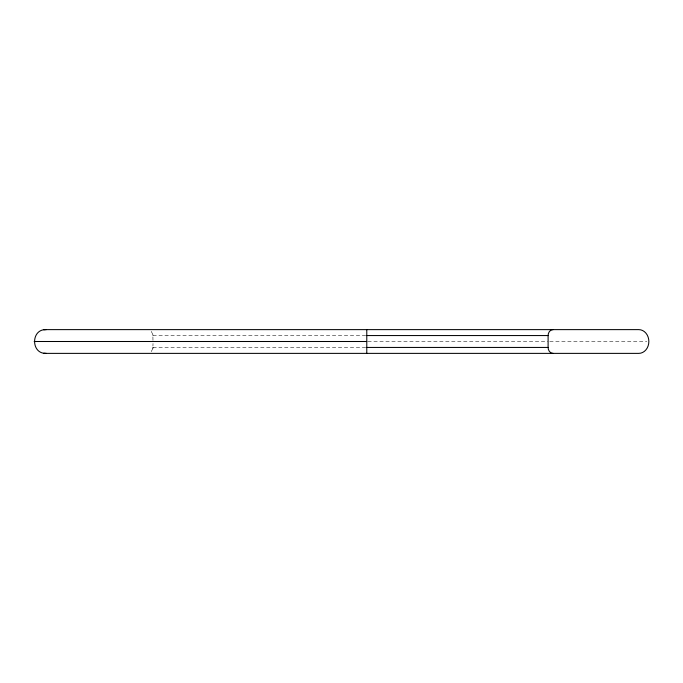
<?xml version="1.0" encoding="UTF-8"?>
<svg xmlns="http://www.w3.org/2000/svg" width="683" height="683" viewBox="0 0 683 683"><rect width="100%" height="100%" fill="white"/><g stroke="black" fill="none" stroke-linecap="round" stroke-linejoin="round"><path stroke-width="0.51" stroke-dasharray="3.42 2.56" d="M151.225 351.643L152.864 348.518L153.009 343.481M152.949 335.558L365.764 335.558M367.889 341.5L547.732 341.5M549.764 341.5L646.801 341.5M152.949 347.442L365.764 347.442M151.225 331.357L152.864 334.482L153.009 342.49M152.864 334.482L153.001 335.558M153.001 347.442L152.89 348.518L153.009 347.442"/><path stroke-width="1.02" d="M46.196 353.376C30.735 354.118 30.735 328.882 46.196 329.624M43.883 329.821L46.085 329.624M46.026 329.624L638.776 329.624A11.876 10.074 -90 0 1 648.85 341.5A11.876 10.074 90 0 1 638.776 353.376L46.026 353.376M366.78 335.558L548.107 335.558A5.942 5.037 -90 0 1 553.145 329.624M34.15 341.5L366.78 341.5M366.78 347.442L548.107 347.442A5.942 5.037 -90 0 0 553.145 353.376M43.883 353.179L46.085 353.376M548.107 335.558L548.107 347.442M366.78 329.624L366.78 353.376"/></g></svg>
